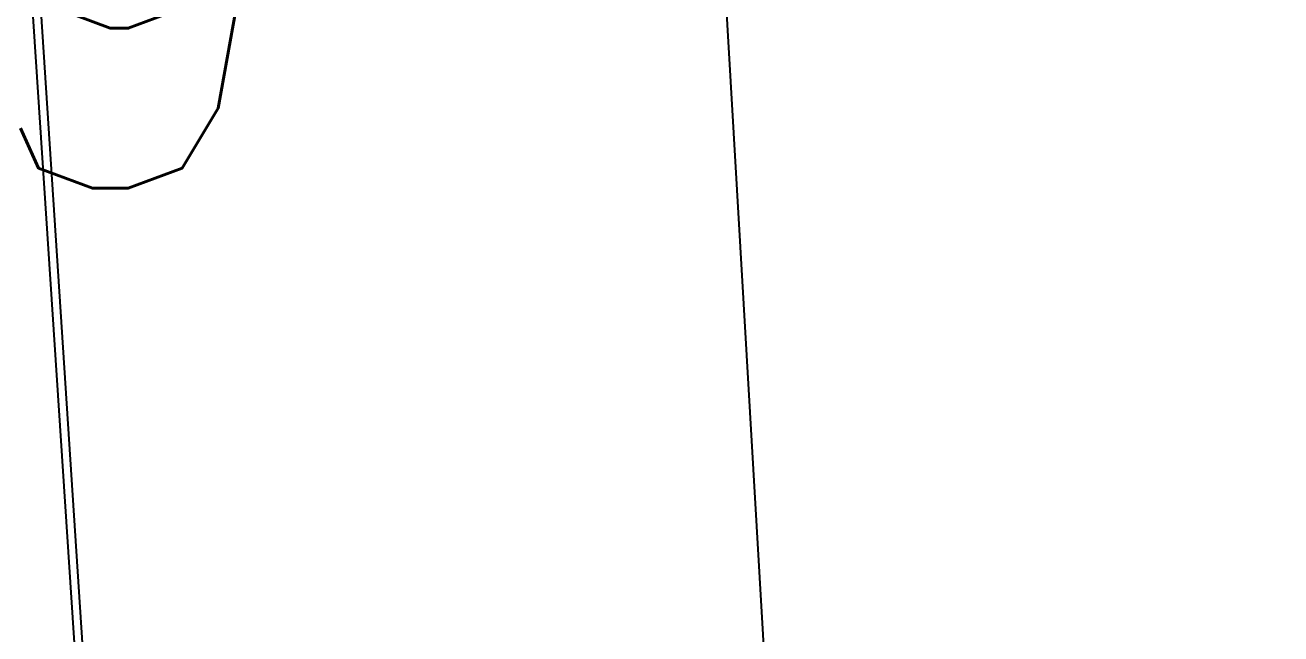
# Model space of a CAD drawing. Header units: metres. Extents: x 222509 to 223547, y 765290 to 766147.
# Drawn here: x 223030 to 223031.124, y 765861.488 to 765862.032 of the extents above; entities that cross this region are included whole.
import ezdxf

# ---------------------------------------------------------------- set-up
doc = ezdxf.new("R2010")
doc.units = ezdxf.units.M
doc.linetypes.add('DASHED', pattern=[19.05, 12.7, -6.35])
for name, color, linetype in [('K', 8, 'Continuous'), ('KER', 8, 'Continuous'), ('PNT', 8, 'Continuous'), ('PNTELEV', 5, 'Continuous')]:
    doc.layers.add(name, color=color, linetype=linetype)
doc.layers.add('M2401', color=8, linetype='DASHED', lineweight=25)
doc.layers.add('M2605', color=8, linetype='Continuous', lineweight=25)
doc.styles.add('PTXT', font='txt.shx')

# ---------------------------------------------------------------- blocks, each defined once
blk = doc.blocks.new('G$CAC2BD834')
at = {"layer": 'KER'}
blk.add_lwpolyline([(223030.58, 765853.33), (223029.75, 765865.96), (223024.85, 765868.92), (223024.35, 765872.59), (223023.73, 765876.73)], dxfattribs=at)
blk = doc.blocks.new('SRVPNO1')
at = {"layer": 'PNTELEV', "color": 8, "style": 'PTXT'}
blk.add_attdef('ELEV2', (1.5, -0.5), '', height=1, dxfattribs=at)
blk = doc.blocks.new('G$C9B10AD15')
at = {"layer": 'K'}
blk.add_lwpolyline([(223102.9172, 765750.4974), (223107.818, 765752.72, 0.223751), (223109.382, 765757.101), (223108.726, 765762.564), (223116.316, 765765.724), (223118.532, 765761.083, 0.427989), (223122.855, 765759.347, 0.13377), (223124.348, 765760.43), (223127.065, 765764.364, 0.129488), (223127.634, 765770.47), (223125.904, 765774.84, 0.214145), (223117.327, 765783.282), (223106.732, 765787.955), (223096.117, 765792.81), (223077.665, 765801.436), (223057.961, 765810.666), (223046.686, 765815.835, -0.047532), (223039.269, 765820.468, -0.192502), (223031.897, 765835.1), (223031.437, 765840.881), (223030.775, 765850.457), (223029.753, 765866.033), (223024.899, 765868.95), (223023.772, 765876.664)], format="xyb", dxfattribs=at)
at = {"layer": 'PNT', "color": 252}
ref = blk.add_blockref('SRVPNO1', (223027.923, 765862.074, 511.789), dxfattribs=dict(at, xscale=0.375, yscale=0.375, zscale=0.375))
ref.add_attrib('ELEV2', '511.79', (223028.4855, 765861.8865, 511.789), dxfattribs={"layer": 'PNTELEV', "color": 8, "height": 0.375, "style": 'PTXT'})
blk = doc.blocks.new('G$CFB36F9AD')
at = {"layer": 'M2605'}
blk.add_lwpolyline([(223102.9172, 765750.4974), (223107.818, 765752.72, 0.223751), (223109.382, 765757.101), (223108.726, 765762.564), (223116.316, 765765.724), (223118.532, 765761.083, 0.427989), (223122.855, 765759.347, 0.13377), (223124.348, 765760.43), (223127.065, 765764.364, 0.129488), (223127.634, 765770.47), (223125.904, 765774.84, 0.214145), (223117.327, 765783.282), (223106.732, 765787.955), (223096.117, 765792.81), (223077.665, 765801.436), (223057.961, 765810.666), (223046.686, 765815.835, -0.047532), (223039.269, 765820.468, -0.192502), (223031.897, 765835.1), (223031.437, 765840.881), (223030.775, 765850.457), (223029.753, 765866.033), (223024.899, 765868.95), (223023.772, 765876.664)], format="xyb", dxfattribs=at)
at = {"layer": 'PNT'}
ref = blk.add_blockref('SRVPNO1', (223027.923, 765862.074, 511.789), dxfattribs=dict(at, xscale=0.375, yscale=0.375, zscale=0.375))
ref.add_attrib('ELEV2', '511.79', (223028.4855, 765861.8865, 511.789), dxfattribs={"layer": 'PNTELEV', "color": 8, "height": 0.375, "style": 'PTXT'})
blk = doc.blocks.new('G$CEBE070F1')
at = {"layer": 'M2401'}
blk.add_polyline3d([(223024.8, 765873.56, 512.76), (223025.29, 765870.51, 512.94), (223025.7, 765869.63, 512.99), (223026.26, 765868.92, 512.99), (223027.22, 765868.18, 513.01), (223028.76, 765867.53, 513.07), (223029.51, 765867, 513.06), (223030.1, 765866.17, 512.96), (223030.46, 765864.91, 512.65), (223031.88, 765840.63, 510.25), (223032.73, 765834.04, 509.72), (223034.49, 765828.2, 509.36), (223036.99, 765823.38, 509.15), (223040.94, 765819.73, 508.9), (223046.14, 765816.55, 508.55)], dxfattribs=at)

msp = doc.modelspace()

# ---------------------------------------------------------------- block references
for name in ['G$CEBE070F1', 'G$CAC2BD834', 'G$C9B10AD15', 'G$CFB36F9AD']:
    msp.add_blockref(name, (0, 0))

doc.saveas('drawing.dxf')
